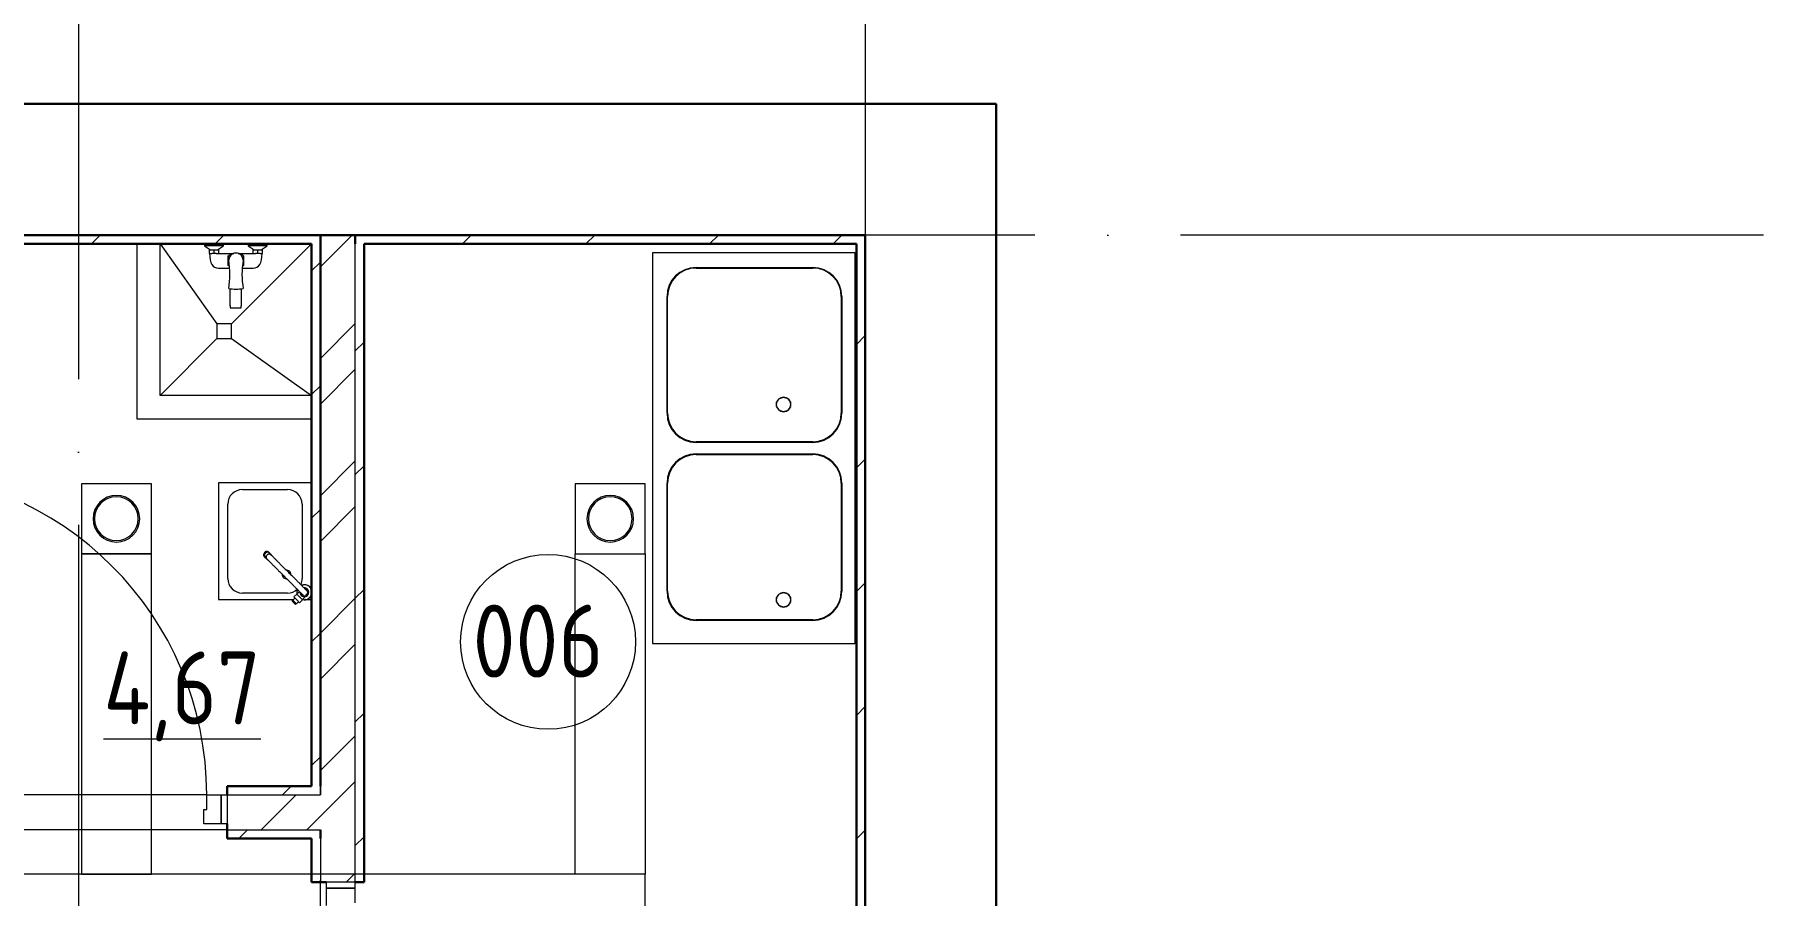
# Model space of a CAD drawing. Header units: millimetres. Extents: x -695119 to 412940, y -249585 to 622758.
# Drawn here: x -105583 to -99650, y 105922 to 108875 of the extents above; entities that cross this region are included whole.
import ezdxf

# ---------------------------------------------------------------- set-up
doc = ezdxf.new("R2010")
doc.units = ezdxf.units.MM
doc.linetypes.add('ADSK_Линия сетки', pattern=[25, 20, -2.5, 0, -2.5])
doc.linetypes.add('ADSK_Сверху', pattern=[450, 300, -150])
for name, color, linetype, lineweight in [('Двери', 8, 'Continuous', 9), ('Линии', 7, 'Continuous', 9), ('Марки помещений', 8, 'Continuous', 20), ('Обобщенные модели', 8, 'Continuous', 18), ('Оси', 252, 'Continuous', 9), ('Перекрытие', 252, 'Continuous', 18), ('Сантехника', 252, 'Continuous', 18), ('Стены наружные', 252, 'Continuous', 18), ('Стены штриховка', 7, 'Continuous', 9)]:
    doc.layers.add(name, color=color, linetype=linetype, lineweight=lineweight)
doc.styles.add('GOST Common_2', font='', dxfattribs={"width": 0.9, "height": 250})
doc.styles.get('GOST Common_2').set_extended_font_data('GOST type B')

# ---------------------------------------------------------------- blocks, each defined once
blk = doc.blocks.new('подвал')
at = {"layer": 'Двери', "color": 251, "true_color": 0x636466}
for p, q in [((-179643.3, 23941.5), (-179593.3, 23941.5)), ((-179643.3, 23891.5), (-179643.3, 23941.5)), ((-179593.3, 23941.5), (-179593.3, 23841.5)), ((-179593.3, 23941.5), (-179573.3, 23941.5)), ((-179593.3, 23841.5), (-179593.3, 23941.5)), ((-179573.3, 23941.5), (-179573.3, 23841.5)), ((-179653.3, 23891.5), (-179643.3, 23891.5)), ((-179653.3, 23841.5), (-179653.3, 23891.5)), ((-179593.3, 23841.5), (-179653.3, 23841.5)), ((-179573.3, 23841.5), (-179593.3, 23841.5)), ((-179133.3, 23641.5), (-179233.3, 23641.5)), ((-179233.3, 23641.5), (-179233.3, 23621.5)), ((-179233.3, 23621.5), (-179233.3, 23561.5)), ((-179133.3, 23621.5), (-179233.3, 23621.5)), ((-179233.3, 23621.5), (-179133.3, 23621.5)), ((-179133.3, 23621.5), (-179133.3, 23641.5)), ((-179133.3, 23571.5), (-179133.3, 23621.5))]:
    blk.add_line(p, q, dxfattribs=at)
blk.add_arc((-180753.3, 23941.5), 1110, 0, 90, dxfattribs=at)
at = {"layer": 'Линии', "color": 251, "linetype": 'ADSK_Сверху', "ltscale": 100, "true_color": 0x636466}
for p, q in [((-179833.3, 24768.9), (-180073.3, 24768.9)), ((-180073.3, 24768.9), (-180073.3, 23668.9)), ((-179833.3, 23668.9), (-179833.3, 24768.9)), ((-178378.5, 24768.9), (-178138.5, 24768.9)), ((-178378.5, 23668.9), (-178378.5, 24768.9)), ((-178138.5, 24768.9), (-178138.5, 23668.9)), ((-178138.5, 23668.9), (-188283.6, 23668.9)), ((-180073.3, 23668.9), (-179833.3, 23668.9)), ((-178138.5, 23668.9), (-178378.5, 23668.9)), ((-178138.5, 23368.9), (-178138.5, 23668.9))]:
    blk.add_line(p, q, dxfattribs=at)
at = {"layer": 'Марки помещений', "color": 251, "true_color": 0x636466}
blk.add_circle((-178471.8, 24466.4), 300, dxfattribs=at)
at = {"layer": 'Обобщенные модели', "color": 251, "true_color": 0x636466}
for p, q in [((-179883.3, 25831.9), (-179883.3, 25231.9)), ((-179803.3, 25311.9), (-179803.3, 25831.9)), ((-179803.3, 25831.9), (-179608.3, 25556.9)), ((-179283.3, 25831.9), (-179558.3, 25556.9)), ((-179558.3, 25556.9), (-179608.3, 25556.9)), ((-179608.3, 25556.9), (-179608.3, 25506.9)), ((-179558.3, 25506.9), (-179558.3, 25556.9)), ((-179803.3, 25311.9), (-179608.3, 25506.9)), ((-179608.3, 25506.9), (-179558.3, 25506.9)), ((-179558.3, 25506.9), (-179283.3, 25311.9)), ((-179283.3, 25311.9), (-179803.3, 25311.9)), ((-179883.3, 25231.9), (-179283.3, 25231.9))]:
    blk.add_line(p, q, dxfattribs=at)
at = {"layer": 'Обобщенные модели', "color": 251, "lineweight": 9, "true_color": 0x636466}
for p, q in [((-177687.4, 25273.5), (-177687.4, 25288.3)), ((-177687.1, 25289.1), (-177678.8, 25300.5)), ((-177677.7, 25301.3), (-177663.6, 25305.9)), ((-177663.6, 25305.9), (-177649.5, 25301.3)), ((-177648.5, 25300.5), (-177640.2, 25289.1)), ((-177639.9, 25288.3), (-177639.9, 25273.5)), ((-177678.8, 25261.3), (-177687.1, 25272.7)), ((-177663.6, 25255.9), (-177677.7, 25260.5)), ((-177649.5, 25260.5), (-177663.6, 25255.9)), ((-177640.2, 25272.7), (-177648.5, 25261.3)), ((-177687.1, 24619.1), (-177678.8, 24630.5)), ((-177677.7, 24631.3), (-177663.6, 24635.9)), ((-177663.6, 24635.9), (-177649.5, 24631.3)), ((-177648.5, 24630.5), (-177640.2, 24619.1)), ((-177687.4, 24603.5), (-177687.4, 24618.3)), ((-177678.8, 24591.3), (-177687.1, 24602.7)), ((-177663.6, 24585.9), (-177677.7, 24590.5)), ((-177649.5, 24590.5), (-177663.6, 24585.9)), ((-177640.2, 24602.7), (-177648.5, 24591.3)), ((-177639.9, 24618.3), (-177639.9, 24603.5))]:
    blk.add_line(p, q, dxfattribs=at)
for centre, radius, start, end in [((-179542.9, 25775.4), 24.9, 0, 180), ((-179840.1, 25726.9), 276.6, 349.88279, 10.11721), ((-179245.6, 25726.9), 276.6, 169.88279, 190.11721), ((-179542.9, 25862.6), 186, 262.30704, 277.69296), ((-179308.3, 24636.5), 25, 167.27002, 171.97453), ((-179308.3, 24636.5), 25, 167.27002, 171.97453), ((-179308.3, 24636.5), 25, 167.27002, 171.97453), ((-179308.3, 24636.5), 25, 98.02547, 105), ((-179308.3, 24636.5), 25, 98.02547, 105), ((-179308.3, 24636.5), 25, 98.02547, 105), ((-179308.3, 24636.5), 25, 60, 63.53327), ((-179308.3, 24636.5), 25, 60, 63.53327), ((-179308.3, 24636.5), 25, 60, 63.53327), ((-179308.3, 24636.5), 25, 24.66479, 30), ((-179308.3, 24636.5), 25, 24.66479, 30), ((-179308.3, 24636.5), 25, 24.66479, 30), ((-179308.3, 24636.5), 25, 345, 351.97453), ((-179308.3, 24636.5), 25, 345, 351.97453), ((-179308.3, 24636.5), 25, 345, 351.97453), ((-179308.3, 24636.5), 25, 278.02547, 285), ((-179308.3, 24636.5), 25, 278.02547, 285), ((-179308.3, 24636.5), 25, 278.02547, 285), ((-179308.3, 24636.5), 25, 311.18971, 318.81029), ((-179308.3, 24636.5), 25, 311.18971, 318.81029), ((-179308.3, 24636.5), 25, 311.18971, 318.81029)]:
    blk.add_arc(centre, radius, start, end, dxfattribs=at)
for points in [[(-179567.1, 25781.3), (-179567.5, 25779.4), (-179567.8, 25777.4), (-179567.8, 25775.4)], [(-179518, 25775.4), (-179518, 25777.4), (-179518.2, 25779.4), (-179518.7, 25781.3)]]:
    blk.add_open_spline(points, degree=3, dxfattribs=at)
for points, knots in [([(-179565.1, 25786.6), (-179565.3, 25786.2), (-179565.7, 25785.3), (-179566.2, 25784.2), (-179566.4, 25783.6), (-179566.5, 25783.4)], [0.71428571, 0.71428571, 0.71428571, 0.71428571, 0.75, 0.78571429, 0.80227909, 0.80227909, 0.80227909, 0.80227909]), ([(-179562.2, 25791.2), (-179562.5, 25790.8), (-179563, 25790.2), (-179563.4, 25789.5), (-179563.7, 25789.2)], [0.57142857, 0.57142857, 0.57142857, 0.57142857, 0.60714286, 0.63719083, 0.63719083, 0.63719083, 0.63719083]), ([(-179556.5, 25796.3), (-179556.8, 25796.1), (-179557.2, 25795.8), (-179557.9, 25795.3), (-179558.4, 25794.9), (-179558.9, 25794.5), (-179559.3, 25794.1), (-179559.6, 25793.9), (-179559.7, 25793.8)], [0.365798, 0.365798, 0.365798, 0.365798, 0.3928571, 0.4107143, 0.4285714, 0.4464286, 0.4642857, 0.4733784, 0.4733784, 0.4733784, 0.4733784]), ([(-179550.7, 25799.1), (-179550.9, 25799), (-179551.6, 25798.8), (-179552.4, 25798.4), (-179553.3, 25798.1), (-179553.7, 25797.9), (-179553.9, 25797.8)], [0.1967317, 0.1967317, 0.1967317, 0.1967317, 0.21428571, 0.25, 0.26785714, 0.28571429, 0.28571429, 0.28571429, 0.28571429]), ([(-179542.9, 25800.3), (-179543.9, 25800.3), (-179545.3, 25800.3), (-179547.3, 25800), (-179548.2, 25799.8), (-179548.7, 25799.7)], [0, 0, 0, 0, 0.0714286, 0.1071429, 0.1428571, 0.1428571, 0.1428571, 0.1428571]), ([(-179537.1, 25799.7), (-179537.5, 25799.8), (-179538.5, 25800), (-179540.4, 25800.3), (-179541.9, 25800.3), (-179542.9, 25800.3)], [0.8571429, 0.8571429, 0.8571429, 0.8571429, 0.8928571, 0.9285714, 1, 1, 1, 1]), ([(-179531.9, 25797.8), (-179532.1, 25797.9), (-179532.5, 25798.1), (-179533.3, 25798.4), (-179534.2, 25798.8), (-179534.8, 25799), (-179535, 25799.1)], [0.71428571, 0.71428571, 0.71428571, 0.71428571, 0.73214286, 0.75, 0.78571429, 0.8032683, 0.8032683, 0.8032683, 0.8032683]), ([(-179526.1, 25793.8), (-179526.2, 25793.9), (-179526.6, 25794.3), (-179527.2, 25794.8), (-179527.9, 25795.3), (-179528.5, 25795.8), (-179529, 25796.1), (-179529.2, 25796.3)], [0.5266216, 0.5266216, 0.5266216, 0.5266216, 0.5357143, 0.5714286, 0.5892857, 0.6071429, 0.634202, 0.634202, 0.634202, 0.634202]), ([(-179522.1, 25789.2), (-179522.3, 25789.5), (-179522.8, 25790.2), (-179523.3, 25790.8), (-179523.6, 25791.2)], [0.36280917, 0.36280917, 0.36280917, 0.36280917, 0.39285714, 0.42857143, 0.42857143, 0.42857143, 0.42857143]), ([(-179519.3, 25783.4), (-179519.3, 25783.6), (-179519.6, 25784.2), (-179520, 25785.3), (-179520.4, 25786.2), (-179520.6, 25786.6)], [0.19772091, 0.19772091, 0.19772091, 0.19772091, 0.21428571, 0.25, 0.28571429, 0.28571429, 0.28571429, 0.28571429])]:
    blk.add_open_spline(points, degree=3, knots=knots, dxfattribs=at)
at = {"layer": 'Оси', "color": 251, "linetype": 'ADSK_Линия сетки', "ltscale": 100, "true_color": 0x636466}
for p, q in [((-180083.6, 29867.6), (-180083.6, 9961.9)), ((-177383.6, 29867.6), (-177383.6, 9961.9)), ((-174300.8, 25861.9), (-244444.4, 25861.9))]:
    blk.add_line(p, q, dxfattribs=at)
at = {"layer": 'Перекрытие', "color": 251, "true_color": 0x636466}
for p, q in [((-180073.3, 25008.9), (-180073.3, 24768.9)), ((-179833.3, 25008.9), (-180073.3, 25008.9)), ((-179833.3, 24768.9), (-179833.3, 25008.9)), ((-178378.5, 25008.9), (-178378.5, 24768.9)), ((-178139, 25008.9), (-178378.5, 25008.9)), ((-178139, 24768.9), (-178139, 25008.9)), ((-180073.3, 24768.9), (-179833.3, 24768.9)), ((-178378.5, 24768.9), (-178139, 24768.9)), ((-179643.3, 23941.5), (-180703.3, 23941.5))]:
    blk.add_line(p, q, dxfattribs=at)
at = {"layer": 'Сантехника', "color": 251, "true_color": 0x636466}
for p, q in [((-179650.8, 25831.9), (-179650.8, 25825.6)), ((-179650.8, 25825.6), (-179630.3, 25811.9)), ((-179585.8, 25825.6), (-179650.8, 25825.6)), ((-179633.3, 25811.9), (-179618.3, 25811.9)), ((-179633.3, 25798.9), (-179633.3, 25811.9)), ((-179618.3, 25811.9), (-179603.3, 25811.9)), ((-179618.3, 25811.9), (-179618.3, 25798.9)), ((-179606.3, 25811.9), (-179585.8, 25825.6)), ((-179603.3, 25811.9), (-179603.3, 25798.9)), ((-179585.8, 25825.6), (-179585.8, 25831.9)), ((-179500.9, 25831.9), (-179500.9, 25825.6)), ((-179500.9, 25825.6), (-179480.3, 25811.9)), ((-179435.8, 25825.6), (-179500.9, 25825.6)), ((-179483.3, 25811.9), (-179468.3, 25811.9)), ((-179483.3, 25798.9), (-179483.3, 25811.9)), ((-179468.3, 25811.9), (-179453.3, 25811.9)), ((-179468.3, 25798.9), (-179468.3, 25811.9)), ((-179456.3, 25811.9), (-179435.8, 25825.6)), ((-179453.3, 25811.9), (-179453.3, 25798.9)), ((-179435.8, 25825.6), (-179435.8, 25831.9)), ((-179633.5, 25798.9), (-179626.2, 25798.9)), ((-179618.3, 25798.9), (-179626.2, 25798.9)), ((-179610.4, 25798.9), (-179618.3, 25798.9)), ((-179610.4, 25798.9), (-179562.5, 25798.9)), ((-179569.2, 25757.2), (-179569.2, 25791.3)), ((-179569.2, 25791.3), (-179567.4, 25778.6)), ((-179569.2, 25757.2), (-179567.4, 25771)), ((-179562.5, 25793.6), (-179562.5, 25798.9)), ((-179562.5, 25798.9), (-179550.7, 25798.9)), ((-179535, 25798.9), (-179525.4, 25798.9)), ((-179525.4, 25798.9), (-179525.4, 25794.6)), ((-179525.4, 25798.9), (-179476.2, 25798.9)), ((-179518.7, 25781), (-179516.8, 25791.3)), ((-179516.8, 25757.2), (-179518.6, 25768)), ((-179516.8, 25791.3), (-179516.8, 25757.2)), ((-179468.3, 25798.9), (-179476.2, 25798.9)), ((-179460.4, 25798.9), (-179468.3, 25798.9)), ((-179460.4, 25798.9), (-179453.5, 25798.9)), ((-178113.6, 25800.9), (-178113.6, 24460.9)), ((-177418.6, 25800.9), (-178113.6, 25800.9)), ((-177963.6, 25750.9), (-177563.6, 25750.9)), ((-177418.6, 25800.9), (-177418.6, 24460.9)), ((-177418.6, 25800.9), (-177413.6, 25800.9)), ((-179602.7, 25748.7), (-179565.4, 25748.7)), ((-179520.3, 25748.7), (-179484.3, 25748.7)), ((-177963.6, 25748.9), (-177563.6, 25748.9)), ((-179562.5, 25619.2), (-179562.5, 25677.9)), ((-179525.4, 25677.8), (-179525.4, 25619.2)), ((-178063.6, 25250.9), (-178063.6, 25650.9)), ((-178061.6, 25250.9), (-178061.6, 25650.9)), ((-177465.6, 25650.9), (-177465.6, 25250.9)), ((-177463.6, 25650.9), (-177463.6, 25250.9)), ((-179562.5, 25619.2), (-179562.5, 25611.9)), ((-179562.5, 25611.9), (-179525.4, 25611.9)), ((-179525.4, 25611.9), (-179525.4, 25619.2)), ((-177563.6, 25152.9), (-177963.6, 25152.9)), ((-177563.6, 25150.9), (-177963.6, 25150.9)), ((-177963.6, 25110.9), (-177563.6, 25110.9)), ((-177963.6, 25108.9), (-177563.6, 25108.9)), ((-179833.3, 25008.9), (-180073.3, 25008.9)), ((-180073.3, 25008.9), (-180073.3, 24768.9)), ((-179833.3, 24768.9), (-179833.3, 25008.9)), ((-179283.3, 25011.5), (-179603.3, 25011.5)), ((-179603.3, 25011.5), (-179603.3, 24611.5)), ((-179520.8, 24989), (-179365.8, 24989)), ((-178138.5, 25008.9), (-178378.5, 25008.9)), ((-178378.5, 25008.9), (-178378.5, 24768.9)), ((-178138.5, 24768.9), (-178138.5, 25008.9)), ((-178063.6, 24640.2), (-178063.6, 25010.9)), ((-178061.6, 24640.2), (-178061.6, 25010.9)), ((-177465.6, 25010.9), (-177465.6, 24640.2)), ((-177463.6, 25010.9), (-177463.6, 24640.2)), ((-179570.8, 24684), (-179570.8, 24939)), ((-179315.8, 24939), (-179315.8, 24684)), ((-180073.3, 24768.9), (-179833.3, 24768.9)), ((-179445.1, 24757.9), (-179443.3, 24756.1)), ((-179442.6, 24756.6), (-179436.4, 24750.5)), ((-179427.9, 24771.5), (-179429.7, 24773.3)), ((-179422.3, 24764.6), (-179428.4, 24770.7)), ((-178378.5, 24768.9), (-178138.5, 24768.9)), ((-179365.8, 24634), (-179520.8, 24634)), ((-179334.5, 24630.2), (-179344.4, 24620.3)), ((-179324.6, 24620.3), (-179334.5, 24630.2)), ((-179324.6, 24638.7), (-179333.8, 24629.5)), ((-179315.4, 24611.1), (-179302.5, 24623.9)), ((-179603.3, 24611.5), (-179344.3, 24611.5)), ((-179350.2, 24605.9), (-179349.3, 24606.8)), ((-179338.9, 24594.6), (-179350.2, 24605.9)), ((-179349.5, 24606.6), (-179347.2, 24608.9)), ((-179349.5, 24606.6), (-179338.2, 24595.3)), ((-179340.8, 24616.7), (-179347.9, 24609.6)), ((-179347.1, 24608.7), (-179347.9, 24609.6)), ((-179347.2, 24608.9), (-179335.9, 24597.6)), ((-179334.5, 24610.4), (-179344.4, 24620.3)), ((-179338, 24595.5), (-179338.9, 24594.6)), ((-179335.9, 24597.6), (-179338.2, 24595.3)), ((-179335.3, 24596.9), (-179336.1, 24597.7)), ((-179335.3, 24596.9), (-179328.1, 24604)), ((-179324.6, 24600.5), (-179334.5, 24610.4)), ((-179314.7, 24610.4), (-179324.6, 24620.3)), ((-179324.6, 24600.5), (-179314.7, 24610.4)), ((-179307.9, 24611.5), (-179283.3, 24611.5)), ((-177563.6, 24542.2), (-177963.6, 24542.2)), ((-177563.6, 24540.2), (-177963.6, 24540.2)), ((-178113.6, 24460.9), (-177418.6, 24460.9)), ((-177413.6, 24460.9), (-177418.6, 24460.9))]:
    blk.add_line(p, q, dxfattribs=at)
at = {"layer": 'Сантехника', "color": 251, "true_color": 0x636466, "flags": 128}
for points in [[(-179436.4, 24750.5), (-179436, 24750), (-179435.5, 24749.5), (-179434.9, 24748.9), (-179434.2, 24748.2), (-179433.4, 24747.4), (-179432.5, 24746.5), (-179431.5, 24745.5), (-179430.4, 24744.5), (-179429.3, 24743.3), (-179428, 24742.1), (-179426.7, 24740.7), (-179425.3, 24739.3), (-179423.8, 24737.8), (-179422.3, 24736.3), (-179420.6, 24734.7), (-179418.9, 24732.9), (-179417.2, 24731.2), (-179415.3, 24729.3), (-179413.4, 24727.4), (-179411.5, 24725.5), (-179409.4, 24723.5), (-179407.4, 24721.4), (-179405.3, 24719.3), (-179403.1, 24717.1), (-179400.9, 24714.9), (-179398.6, 24712.7), (-179396.4, 24710.4), (-179394, 24708.1), (-179391.7, 24705.7), (-179389.3, 24703.4), (-179386.9, 24701), (-179384.5, 24698.6), (-179382.1, 24696.1), (-179379.7, 24693.7), (-179377.3, 24691.3), (-179374.8, 24688.8), (-179372.4, 24686.4), (-179370, 24684), (-179367.5, 24681.6), (-179365.1, 24679.2), (-179362.8, 24676.8), (-179360.4, 24674.4), (-179358.1, 24672.1), (-179355.7, 24669.8), (-179353.5, 24667.5), (-179351.2, 24665.3), (-179349, 24663.1), (-179346.9, 24660.9), (-179344.8, 24658.8), (-179342.7, 24656.7), (-179340.7, 24654.7), (-179338.8, 24652.8), (-179336.9, 24650.9), (-179335, 24649.1), (-179333.3, 24647.3), (-179331.6, 24645.6), (-179330, 24644), (-179328.4, 24642.5), (-179327, 24641), (-179325.6, 24639.6), (-179324.3, 24638.3), (-179323.1, 24637.1), (-179321.9, 24635.9), (-179320.9, 24634.9), (-179319.9, 24633.9), (-179319, 24633.1), (-179318.2, 24632.3), (-179317.6, 24631.6), (-179317, 24631), (-179316.5, 24630.5), (-179316.1, 24630.1), (-179315.7, 24629.8), (-179315.5, 24629.6), (-179315.4, 24629.4), (-179315.4, 24629.4)], [(-179301.3, 24643.6), (-179301.3, 24643.6), (-179301.5, 24643.8), (-179301.7, 24644), (-179302, 24644.3), (-179302.5, 24644.8), (-179303, 24645.3), (-179303.6, 24645.9), (-179304.3, 24646.7), (-179305.2, 24647.5), (-179306.1, 24648.4), (-179307.1, 24649.4), (-179308.1, 24650.4), (-179309.3, 24651.6), (-179310.6, 24652.9), (-179311.9, 24654.2), (-179313.3, 24655.6), (-179314.8, 24657.1), (-179316.4, 24658.7), (-179318, 24660.3), (-179319.7, 24662), (-179321.5, 24663.8), (-179323.3, 24665.7), (-179325.3, 24667.6), (-179327.2, 24669.5), (-179329.2, 24671.6), (-179331.3, 24673.6), (-179333.4, 24675.8), (-179335.6, 24677.9), (-179337.8, 24680.1), (-179340.1, 24682.4), (-179342.4, 24684.7), (-179344.7, 24687), (-179347, 24689.3), (-179349.4, 24691.7), (-179351.8, 24694.1), (-179354.2, 24696.5), (-179356.6, 24698.9), (-179359, 24701.4), (-179361.5, 24703.8), (-179363.9, 24706.2), (-179366.3, 24708.7), (-179368.8, 24711.1), (-179371.2, 24713.5), (-179373.6, 24715.9), (-179376, 24718.3), (-179378.3, 24720.6), (-179380.7, 24723), (-179383, 24725.3), (-179385.2, 24727.6), (-179387.5, 24729.8), (-179389.7, 24732), (-179391.8, 24734.1), (-179393.9, 24736.2), (-179396, 24738.3), (-179398, 24740.3), (-179399.9, 24742.2), (-179401.8, 24744.1), (-179403.6, 24745.9), (-179405.4, 24747.7), (-179407, 24749.3), (-179408.6, 24751), (-179410.2, 24752.5), (-179411.6, 24753.9), (-179413, 24755.3), (-179414.3, 24756.6), (-179415.5, 24757.8), (-179416.6, 24759), (-179417.7, 24760), (-179418.6, 24761), (-179419.5, 24761.8), (-179420.3, 24762.6), (-179420.9, 24763.3), (-179421.5, 24763.8), (-179422, 24764.3), (-179422.3, 24764.6)]]:
    blk.add_lwpolyline(points, dxfattribs=at)
at = {"layer": 'Сантехника', "color": 251, "true_color": 0x636466}
for centre, radius, start, end in [((-177963.6, 25650.9), 100, 90, 180), ((-177563.6, 25650.9), 100, 0, 90), ((-177963.6, 25650.9), 98, 90, 180), ((-177563.6, 25650.9), 98, 0, 90), ((-177663.6, 25280.9), 25, 90, 270), ((-177663.6, 25280.9), 25, 270, 90), ((-177963.6, 25250.9), 100, 180, 270), ((-177963.6, 25250.9), 98, 180, 270), ((-177563.6, 25250.9), 100, 270, 0), ((-177563.6, 25250.9), 98, 270, 0), ((-177963.6, 25010.9), 100, 90, 180), ((-177963.6, 25010.9), 98, 90, 180), ((-177563.6, 25010.9), 100, 0, 90), ((-177563.6, 25010.9), 98, 0, 90), ((-179520.8, 24939), 50, 90, 180), ((-179365.8, 24939), 50, 0, 90), ((-179953.3, 24888.9), 80, 90, 270), ((-179953.3, 24888.9), 75, 90, 270), ((-179953.3, 24888.9), 75, 154.97124, 160.02876), ((-179953.3, 24888.9), 75, 109.97124, 115.02876), ((-179953.3, 24888.9), 80, 270, 90), ((-179953.3, 24888.9), 75, 270, 90), ((-179953.3, 24888.9), 75, 64.97124, 70.02876), ((-179953.3, 24888.9), 75, 19.97124, 25.02876), ((-178258.5, 24888.9), 80, 90, 270), ((-178258.5, 24888.9), 75, 90, 270), ((-178258.5, 24888.9), 75, 154.97124, 160.02876), ((-178258.5, 24888.9), 75, 109.97124, 115.02876), ((-178258.5, 24888.9), 80, 270, 90), ((-178258.5, 24888.9), 75, 270, 90), ((-178258.5, 24888.9), 75, 64.97124, 70.02876), ((-178258.5, 24888.9), 75, 19.97124, 25.02876), ((-179953.3, 24888.9), 75, 199.97124, 205.02876), ((-179953.3, 24888.9), 75, 334.97124, 340.02876), ((-178258.5, 24888.9), 75, 199.97124, 205.02876), ((-178258.5, 24888.9), 75, 334.97124, 340.02876), ((-179953.3, 24888.9), 75, 244.97124, 250.02876), ((-179953.3, 24888.9), 75, 289.97124, 295.02876), ((-178258.5, 24888.9), 75, 244.97124, 250.02876), ((-178258.5, 24888.9), 75, 289.97124, 295.02876), ((-179520.8, 24684), 50, 180, 270), ((-179369.2, 24697.4), 15, 172.28038, 180), ((-179369.2, 24697.4), 15, 180, 274.99031), ((-179369.2, 24697.4), 15, 0, 97.71773), ((-179369.2, 24697.4), 15, 352.61483, 0), ((-179365.8, 24684), 50, 334.8556, 0), ((-179365.8, 24684), 50, 270, 311.80584), ((-179308.3, 24636.5), 26, 158.08273, 194.37657), ((-179308.3, 24636.5), 15, 180, 225), ((-179308.3, 24636.5), 12.5, 192.92827, 225), ((-179308.3, 24636.5), 15, 225, 45), ((-179308.3, 24636.5), 26, 45, 111.91727), ((-179308.3, 24636.5), 12.5, 225, 45), ((-179308.3, 24636.5), 10, 213.51956, 255), ((-179308.3, 24636.5), 26, 255.62343, 358.71297), ((-179308.3, 24636.5), 15, 45, 90), ((-179308.3, 24636.5), 12.5, 45, 77.07173), ((-179308.3, 24636.5), 10, 300, 315), ((-179308.3, 24636.5), 10, 15, 56.48044), ((-179308.3, 24636.5), 10, 315, 330), ((-179308.3, 24636.5), 26, 12.54467, 45), ((-177963.6, 24640.2), 100, 180, 270), ((-177963.6, 24640.2), 98, 180, 270), ((-177663.6, 24610.9), 25, 90, 270), ((-177663.6, 24610.9), 25, 270, 90), ((-177563.6, 24640.2), 100, 270, 0), ((-177563.6, 24640.2), 98, 270, 0)]:
    blk.add_arc(centre, radius, start, end, dxfattribs=at)
for centre, major_axis, start_param, end_param in [((-179437.4, 24765.6), (-7.7, -7.7), 4.712389, 6.673869), ((-179435.6, 24763.8), (-7.7, -7.7), 5.513272, 6.680258), ((-179435.5, 24763.7), (-7.07, -7.07), 4.974188, 5.497787), ((-179435.5, 24763.7), (-7.07, -7.07), 5.517864, 6.477608), ((-179437.4, 24765.6), (-7.7, -7.7), 2.750806, 4.712389), ((-179435.6, 24763.8), (-7.7, -7.7), 4.712389, 4.975198), ((-179435.5, 24763.7), (-7.07, -7.07), 4.712389, 4.954111), ((-179435.6, 24763.8), (-7.7, -7.7), 4.449578, 4.712389), ((-179435.5, 24763.7), (-7.07, -7.07), 4.470667, 4.712389), ((-179435.5, 24763.7), (-7.07, -7.07), 3.926991, 4.45059), ((-179435.6, 24763.8), (-7.7, -7.7), 2.744374, 3.91149), ((-179435.5, 24763.7), (-7.07, -7.07), 2.94697, 3.906913)]:
    blk.add_ellipse(centre, major_axis=major_axis, ratio=0.971547, start_param=start_param, end_param=end_param, dxfattribs=at)
for points in [[(-179633.5, 25798.9), (-179633.5, 25765.4), (-179623.3, 25748.7), (-179602.7, 25748.7)], [(-179569.2, 25791.3), (-179568.2, 25792), (-179566, 25793.2), (-179563.7, 25794.3), (-179562.5, 25794.8)], [(-179565.9, 25755.3), (-179567.1, 25755.9), (-179568.2, 25756.6), (-179569.2, 25757.2)], [(-179562.5, 25793.6), (-179560.4, 25794.8), (-179558.2, 25795.8), (-179555.9, 25796.6)], [(-179529.1, 25796.2), (-179527.8, 25795.7), (-179526.6, 25795.2), (-179525.4, 25794.6)], [(-179525.4, 25795.6), (-179523.8, 25795), (-179520.8, 25793.7), (-179518.1, 25792.1), (-179516.8, 25791.3)], [(-179516.8, 25757.2), (-179517.7, 25756.7), (-179518.7, 25756.1), (-179519.7, 25755.6)], [(-179484.3, 25748.7), (-179463.7, 25748.7), (-179453.5, 25765.4), (-179453.5, 25798.9)], [(-179436.3, 24764.5), (-179437.1, 24763.6), (-179438.5, 24761.7), (-179439.4, 24758.3), (-179439.2, 24756), (-179439, 24754.9)]]:
    blk.add_open_spline(points, degree=3, dxfattribs=at)
for points, knots in [([(-179438.7, 24754), (-179438.4, 24753.2), (-179437.5, 24751.4), (-179435.7, 24749.6), (-179434.2, 24748.8), (-179433.7, 24748.5)], [-0.6373984, -0.6373984, -0.6373984, -0.6373984, -0.5555556, -0.4444444, -0.3898544, -0.3898544, -0.3898544, -0.3898544]), ([(-179420.4, 24761.8), (-179420.6, 24762.3), (-179421.4, 24763.8), (-179423.5, 24765.9), (-179426.7, 24767.3), (-179430.2, 24767.6), (-179433.5, 24766.7), (-179435.5, 24765.3), (-179436.3, 24764.5)], [-0.6102501, -0.6102501, -0.6102501, -0.6102501, -0.5555556, -0.4444444, -0.3333333, -0.2222222, -0.1111111, 0, 0, 0, 0])]:
    blk.add_open_spline(points, degree=3, knots=knots, dxfattribs=at)
at = {"layer": 'Стены наружные', "color": 251, "lineweight": 30, "true_color": 0x636466}
for p, q in [((-176933.6, 26311.9), (-231433.6, 26311.9)), ((-176933.6, 26311.9), (-176933.6, 22596.9)), ((-177383.6, 25861.9), (-181683.6, 25861.9)), ((-181653.6, 25831.9), (-179283.3, 25831.9)), ((-179283.3, 25831.9), (-179283.3, 23971.5)), ((-179253.3, 25861.9), (-179253.3, 23971.5)), ((-179253.3, 23971.5), (-179253.3, 25861.9)), ((-177383.6, 25861.9), (-179133.3, 25861.9)), ((-179133.3, 25861.9), (-179133.3, 25831.9)), ((-179103.3, 25831.9), (-177413.6, 25831.9)), ((-179103.3, 23641.5), (-179103.3, 25831.9)), ((-177413.6, 25831.9), (-177413.6, 22391.5)), ((-177383.6, 25861.9), (-177383.6, 22241.5)), ((-177383.6, 25861.9), (-177383.6, 25861.9)), ((-179283.3, 23971.5), (-179573.3, 23971.5)), ((-179573.3, 23971.5), (-179573.3, 23941.5)), ((-179573.3, 23841.5), (-179573.3, 23791.5)), ((-179253.3, 23821.5), (-179253.3, 23791.5)), ((-179573.3, 23791.5), (-179283.3, 23791.5)), ((-179283.3, 23791.5), (-179283.3, 23641.5)), ((-179283.3, 23641.5), (-179233.3, 23641.5)), ((-179133.3, 23641.5), (-179103.3, 23641.5))]:
    blk.add_line(p, q, dxfattribs=at)
at = {"layer": 'Стены наружные', "color": 251, "linetype": 'Continuous', "lineweight": 9, "true_color": 0x636466}
for p, q in [((-180038.7, 25831.9), (-180008.7, 25861.9)), ((-179614.4, 25831.9), (-179584.4, 25861.9)), ((-179253.3, 25753.2), (-179144.6, 25861.9)), ((-178765.9, 25831.9), (-178735.9, 25861.9)), ((-178341.7, 25831.9), (-178311.7, 25861.9)), ((-177917.4, 25831.9), (-177887.4, 25861.9)), ((-177493.1, 25831.9), (-177463.1, 25861.9)), ((-179283.3, 25738.8), (-179253.3, 25768.8)), ((-179253.3, 25438.9), (-179133.3, 25558.9)), ((-177413.6, 25487.1), (-177383.6, 25517.1)), ((-179133.3, 25464.5), (-179103.3, 25494.5)), ((-179253.3, 25281.7), (-179133.3, 25401.7)), ((-179283.3, 25314.5), (-179253.3, 25344.5)), ((-179253.3, 24967.4), (-179133.3, 25087.4)), ((-179133.3, 25040.2), (-179103.3, 25070.2)), ((-177413.6, 25062.9), (-177383.6, 25092.9)), ((-179283.3, 24890.2), (-179253.3, 24920.2)), ((-179253.3, 24810.3), (-179133.3, 24930.3)), ((-179133.3, 24616), (-179103.3, 24646)), ((-177413.6, 24638.6), (-177383.6, 24668.6)), ((-179253.3, 24496), (-179133.3, 24616)), ((-179283.3, 24466), (-179253.3, 24496)), ((-179253.3, 24338.8), (-179133.3, 24458.8)), ((-179133.3, 24191.7), (-179103.3, 24221.7)), ((-177413.6, 24214.3), (-177383.6, 24244.3)), ((-179253.3, 24024.5), (-179133.3, 24144.5)), ((-179283.3, 24041.7), (-179253.3, 24071.7)), ((-179383.5, 23941.5), (-179353.5, 23971.5)), ((-179193.3, 23927.3), (-179133.3, 23987.3)), ((-179456.3, 23821.5), (-179336.3, 23941.5)), ((-179299.2, 23821.5), (-179193.3, 23927.3)), ((-179533.5, 23791.5), (-179503.5, 23821.5)), ((-179133.3, 23767.4), (-179103.3, 23797.4)), ((-177413.6, 23790.1), (-177383.6, 23820.1)), ((-179259.3, 23641.5), (-179253.3, 23647.4)), ((-179164.9, 23641.5), (-179133.3, 23673))]:
    blk.add_line(p, q, dxfattribs=at)
at = {"layer": 'Стены наружные', "color": 251, "true_color": 0x636466}
for p, q in [((-179573.3, 23821.5), (-180823.3, 23821.5)), ((-179253.3, 22391.5), (-179253.3, 23641.5))]:
    blk.add_line(p, q, dxfattribs=at)
at = {"layer": 'Стены штриховка', "color": 251, "true_color": 0x636466}
for p, q in [((-179133.3, 23641.5), (-179133.3, 25831.9)), ((-179253.3, 23971.5), (-179253.3, 23941.5)), ((-179253.3, 23941.5), (-179253.3, 23971.5)), ((-179573.3, 23941.5), (-179253.3, 23941.5)), ((-179573.3, 23821.5), (-179253.3, 23821.5)), ((-179253.3, 23791.5), (-179253.3, 23641.5))]:
    blk.add_line(p, q, dxfattribs=at)
at = {"layer": 'Марки помещений', "color": 251, "true_color": 0x636466, "style": 'GOST Common_2', "width": 0.9}
for s, p in [('006', (-178730.6, 24344.1)), ('%%U4,67', (-179998, 24183.4))]:
    blk.add_text(s, height=250, dxfattribs=at).set_placement(p)

msp = doc.modelspace()

# ---------------------------------------------------------------- block references
msp.add_blockref('подвал', (74650.568, 82325.3))

doc.saveas('drawing.dxf')
